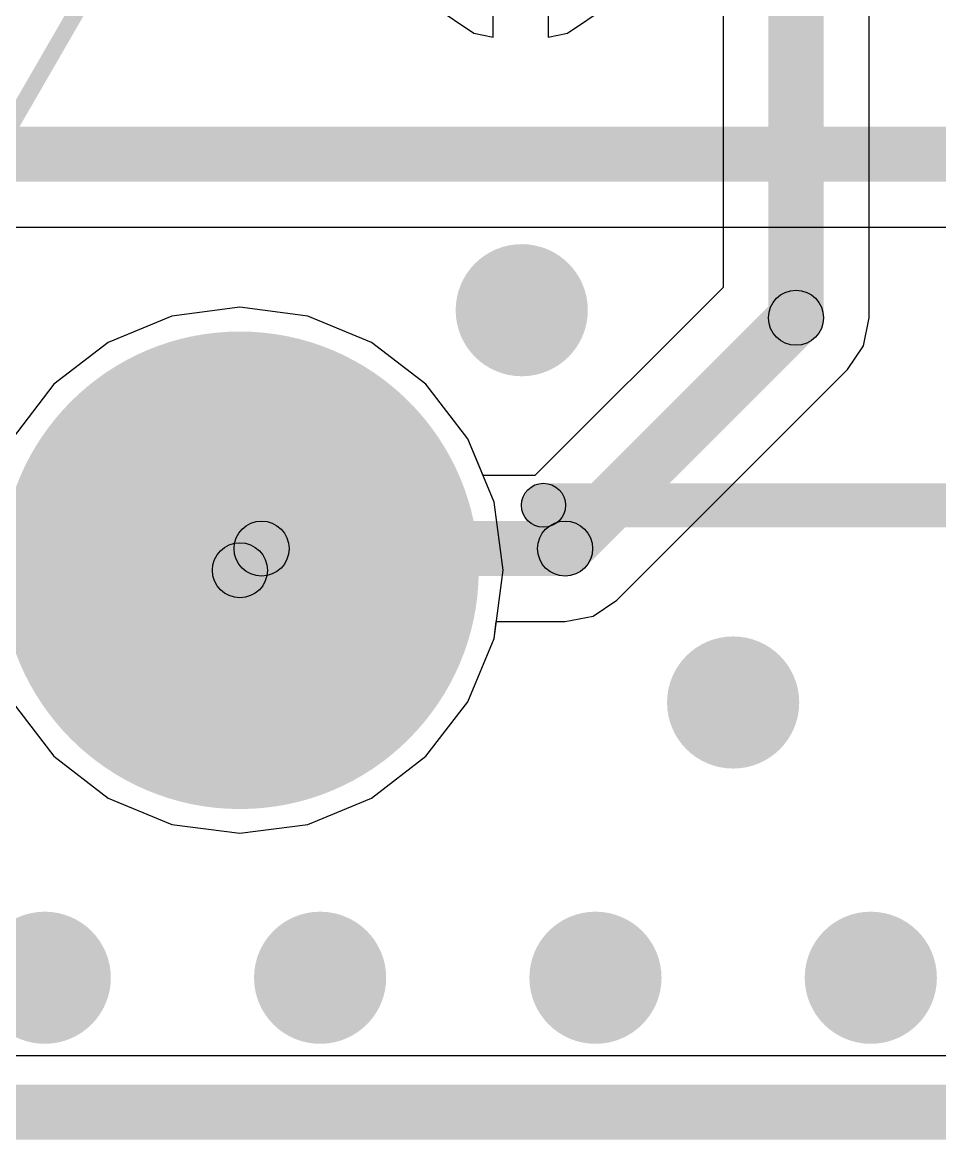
# Model space of a CAD drawing. Header units: millimetres. Extents: x -12 to 5350, y -10 to 5375.
# Drawn here: x -3.5 to 0.73, y -9.63 to -4.47 of the extents above; entities that cross this region are included whole.
import ezdxf

# ---------------------------------------------------------------- set-up
doc = ezdxf.new("R2010")
doc.units = ezdxf.units.MM
for name, color, linetype in [('BottomLayer', 5, 'Continuous'), ('BottomSolder', 6, 'Continuous'), ('KeepOutLayer', 6, 'Continuous'), ('MultiLayer', 9, 'Continuous'), ('PadHoleLayer', 156, 'Continuous'), ('TopLayer', 1, 'Continuous'), ('TopOverlay', 2, 'Continuous'), ('TopSolder', 216, 'Continuous'), ('ViaHoleLayer', 16, 'Continuous')]:
    doc.layers.add(name, color=color, linetype=linetype)

# ---------------------------------------------------------------- blocks, each defined once
blk = doc.blocks.new('DUPPA_TOP_300X76_B_113')
at = {"layer": 'BottomSolder'}
for points in [[(0.1524, -1.6891), (0.1524, -1.6637), (7.4676, -1.6637), (7.4676, -1.6891)], [(0.2032, -1.7145), (0.2032, -1.6891), (7.4168, -1.6891), (7.4168, -1.7145)], [(0.254, -1.7399), (0.254, -1.7145), (7.366, -1.7145), (7.366, -1.7399)]]:
    blk.add_hatch(color=6, dxfattribs=at).paths.add_polyline_path(points)
blk = doc.blocks.new('R_____E_______115')
at = {"layer": 'BottomLayer'}
h = blk.add_hatch(color=5, dxfattribs=at)
edge = h.paths.add_edge_path()
edge.add_arc((2.5, 7), 1, 0, 360)
at = {"layer": 'BottomSolder'}
h = blk.add_hatch(color=6, dxfattribs=at)
edge = h.paths.add_edge_path()
edge.add_arc((2.5, 7), 1.1016, 0, 360)
at = {"layer": 'MultiLayer'}
h = blk.add_hatch(color=9, dxfattribs=at)
edge = h.paths.add_edge_path()
edge.add_arc((2.5, 7), 1, 0, 360)
at = {"layer": 'PadHoleLayer'}
h = blk.add_hatch(color=156, dxfattribs=at)
edge = h.paths.add_edge_path()
edge.add_arc((2.5, 7), 0.675, 0, 360)
at = {"layer": 'TopLayer'}
h = blk.add_hatch(color=1, dxfattribs=at)
edge = h.paths.add_edge_path()
edge.add_arc((2.5, 7), 1, 0, 360)
at = {"layer": 'TopOverlay'}
blk.add_hatch(color=2, dxfattribs=at).paths.add_polyline_path([(1.1, 6.8016), (1.1, 6.5984), (-1.1, 6.5984), (-1.1, 6.8016)])
h = blk.add_hatch(color=2, dxfattribs=at)
edge = h.paths.add_edge_path()
edge.add_arc((1.1, 6.7), 0.1016, 0, 360)
at = {"layer": 'TopSolder'}
h = blk.add_hatch(color=216, dxfattribs=at)
edge = h.paths.add_edge_path()
edge.add_arc((2.5, 7), 1.1016, 0, 360)
at = {"layer": 'TopOverlay'}
blk.add_circle((1.1, 6.7), 0.1016, dxfattribs=at)

msp = doc.modelspace()

# ---------------------------------------------------------------- hatches: boundary and pattern name
at = {"layer": 'BottomLayer'}
for points in [[(0.192, -5.835), (-0.062, -5.835), (-0.062, -3.35), (0.192, -3.35)], [(-0.9102, -6.9898), (-1.0898, -6.8102), (-0.0248, -5.7452), (0.1548, -5.9248)], [(-2.4, -7.027), (-2.4, -6.773), (-1, -6.773), (-1, -7.027)], [(-2.4102, -7.0898), (-2.5898, -6.9102), (-2.4898, -6.8102), (-2.3102, -6.9898)]]:
    msp.add_hatch(color=5, dxfattribs=at).paths.add_polyline_path(points)
h = msp.add_hatch(color=5, dxfattribs=at)
edge = h.paths.add_edge_path()
edge.add_arc((-1.2, -5.8), 0.3048, 0, 360)
h = msp.add_hatch(color=5, dxfattribs=at)
edge = h.paths.add_edge_path()
edge.add_arc((0.065, -5.835), 0.127, 0, 360)
h = msp.add_hatch(color=5, dxfattribs=at)
edge = h.paths.add_edge_path()
edge.add_arc((0.065, -5.835), 0.127, 0, 360)
h = msp.add_hatch(color=5, dxfattribs=at)
edge = h.paths.add_edge_path()
edge.add_arc((-2.4, -6.9), 0.127, 0, 360)
h = msp.add_hatch(color=5, dxfattribs=at)
edge = h.paths.add_edge_path()
edge.add_arc((-2.4, -6.9), 0.127, 0, 360)
h = msp.add_hatch(color=5, dxfattribs=at)
edge = h.paths.add_edge_path()
edge.add_arc((-1, -6.9), 0.127, 0, 360)
h = msp.add_hatch(color=5, dxfattribs=at)
edge = h.paths.add_edge_path()
edge.add_arc((-1, -6.9), 0.127, 0, 360)
h = msp.add_hatch(color=5, dxfattribs=at)
edge = h.paths.add_edge_path()
edge.add_arc((-2.5, -7), 0.127, 0, 360)
h = msp.add_hatch(color=5, dxfattribs=at)
edge = h.paths.add_edge_path()
edge.add_arc((-0.225, -7.61), 0.3048, 0, 360)
h = msp.add_hatch(color=5, dxfattribs=at)
edge = h.paths.add_edge_path()
edge.add_arc((-3.4, -8.88), 0.3048, 0, 360)
h = msp.add_hatch(color=5, dxfattribs=at)
edge = h.paths.add_edge_path()
edge.add_arc((-2.13, -8.88), 0.3048, 0, 360)
h = msp.add_hatch(color=5, dxfattribs=at)
edge = h.paths.add_edge_path()
edge.add_arc((-0.86, -8.88), 0.3048, 0, 360)
h = msp.add_hatch(color=5, dxfattribs=at)
edge = h.paths.add_edge_path()
edge.add_arc((0.41, -8.88), 0.3048, 0, 360)
at = {"layer": 'BottomSolder'}
h = msp.add_hatch(color=6, dxfattribs=at)
edge = h.paths.add_edge_path()
edge.add_arc((-1.2, -5.8), 0.0508, 0, 360)
h = msp.add_hatch(color=6, dxfattribs=at)
edge = h.paths.add_edge_path()
edge.add_arc((-0.225, -7.61), 0.0508, 0, 360)
h = msp.add_hatch(color=6, dxfattribs=at)
edge = h.paths.add_edge_path()
edge.add_arc((-3.4, -8.88), 0.0508, 0, 360)
h = msp.add_hatch(color=6, dxfattribs=at)
edge = h.paths.add_edge_path()
edge.add_arc((-2.13, -8.88), 0.0508, 0, 360)
h = msp.add_hatch(color=6, dxfattribs=at)
edge = h.paths.add_edge_path()
edge.add_arc((-0.86, -8.88), 0.0508, 0, 360)
h = msp.add_hatch(color=6, dxfattribs=at)
edge = h.paths.add_edge_path()
edge.add_arc((0.41, -8.88), 0.0508, 0, 360)
at = {"layer": 'KeepOutLayer'}
msp.add_hatch(color=6, dxfattribs=at).paths.add_polyline_path([(-11.5, -9.627), (-11.5, -9.373), (11.5, -9.373), (11.5, -9.627)])
at = {"layer": 'TopLayer'}
msp.add_hatch(color=1, dxfattribs=at).paths.add_polyline_path([(-10, -5.207), (-10, -4.953), (1.3, -4.953), (1.3, -5.207)])
h = msp.add_hatch(color=1, dxfattribs=at)
edge = h.paths.add_edge_path()
edge.add_arc((-1.2, -5.8), 0.3048, 0, 360)
h = msp.add_hatch(color=1, dxfattribs=at)
edge = h.paths.add_edge_path()
edge.add_arc((-0.225, -7.61), 0.3048, 0, 360)
h = msp.add_hatch(color=1, dxfattribs=at)
edge = h.paths.add_edge_path()
edge.add_arc((-3.4, -8.88), 0.3048, 0, 360)
h = msp.add_hatch(color=1, dxfattribs=at)
edge = h.paths.add_edge_path()
edge.add_arc((-2.13, -8.88), 0.3048, 0, 360)
h = msp.add_hatch(color=1, dxfattribs=at)
edge = h.paths.add_edge_path()
edge.add_arc((-0.86, -8.88), 0.3048, 0, 360)
h = msp.add_hatch(color=1, dxfattribs=at)
edge = h.paths.add_edge_path()
edge.add_arc((0.41, -8.88), 0.3048, 0, 360)
at = {"layer": 'TopSolder'}
h = msp.add_hatch(color=216, dxfattribs=at)
edge = h.paths.add_edge_path()
edge.add_arc((-1.2, -5.8), 0.0508, 0, 360)
h = msp.add_hatch(color=216, dxfattribs=at)
edge = h.paths.add_edge_path()
edge.add_arc((-0.225, -7.61), 0.0508, 0, 360)
h = msp.add_hatch(color=216, dxfattribs=at)
edge = h.paths.add_edge_path()
edge.add_arc((-3.4, -8.88), 0.0508, 0, 360)
h = msp.add_hatch(color=216, dxfattribs=at)
edge = h.paths.add_edge_path()
edge.add_arc((-2.13, -8.88), 0.0508, 0, 360)
h = msp.add_hatch(color=216, dxfattribs=at)
edge = h.paths.add_edge_path()
edge.add_arc((-0.86, -8.88), 0.0508, 0, 360)
h = msp.add_hatch(color=216, dxfattribs=at)
edge = h.paths.add_edge_path()
edge.add_arc((0.41, -8.88), 0.0508, 0, 360)
at = {"layer": 'ViaHoleLayer'}
h = msp.add_hatch(color=16, dxfattribs=at)
edge = h.paths.add_edge_path()
edge.add_arc((-1.2, -5.8), 0.1524, 0, 360)
h = msp.add_hatch(color=16, dxfattribs=at)
edge = h.paths.add_edge_path()
edge.add_arc((-0.225, -7.61), 0.1524, 0, 360)
h = msp.add_hatch(color=16, dxfattribs=at)
edge = h.paths.add_edge_path()
edge.add_arc((-3.4, -8.88), 0.1524, 0, 360)
h = msp.add_hatch(color=16, dxfattribs=at)
edge = h.paths.add_edge_path()
edge.add_arc((-2.13, -8.88), 0.1524, 0, 360)
h = msp.add_hatch(color=16, dxfattribs=at)
edge = h.paths.add_edge_path()
edge.add_arc((-0.86, -8.88), 0.1524, 0, 360)
h = msp.add_hatch(color=16, dxfattribs=at)
edge = h.paths.add_edge_path()
edge.add_arc((0.41, -8.88), 0.1524, 0, 360)

# ---------------------------------------------------------------- linework, layer by layer
at = {"layer": 'BottomLayer'}
for p, q in [((-1.332, -4.5396), (-1.332, -3.477)), ((-1.078, -3.477), (-1.078, -4.5396)), ((-0.2717, -4.3802), (-0.2717, -5.6955)), ((0.4017, -5.835), (0.4017, -4.3802)), ((-1.6044, -4.3994), (-1.4212, -4.5219)), ((-0.9888, -4.5219), (-0.8056, -4.3994)), ((-1.4212, -4.5219), (-1.332, -4.5396)), ((-1.078, -4.5396), (-0.9888, -4.5219)), ((-0.2717, -5.6955), (-1.1395, -6.5633)), ((-2.5, -5.7864), (-2.8141, -5.8278)), ((-2.1859, -5.8278), (-2.5, -5.7864)), ((-2.8141, -5.8278), (-3.1068, -5.949)), ((-1.8932, -5.949), (-2.1859, -5.8278)), ((0.376, -5.9638), (0.4017, -5.835)), ((-3.1068, -5.949), (-3.3581, -6.1419)), ((-1.6419, -6.1419), (-1.8932, -5.949)), ((0.3031, -6.0731), (0.376, -5.9638)), ((-0.7619, -7.1381), (0.3031, -6.0731)), ((-3.3581, -6.1419), (-3.551, -6.3932)), ((-1.449, -6.3932), (-1.6419, -6.1419)), ((-1.3785, -6.5633), (-1.449, -6.3932)), ((-1.1395, -6.5633), (-1.3785, -6.5633)), ((-0.8712, -7.211), (-0.7619, -7.1381)), ((-1, -7.2367), (-0.8712, -7.211)), ((-1.3278, -7.3141), (-1.3176, -7.2367)), ((-1.3176, -7.2367), (-1, -7.2367)), ((-1.449, -7.6068), (-1.3278, -7.3141)), ((-3.551, -7.6068), (-3.3581, -7.8581)), ((-1.6419, -7.8581), (-1.449, -7.6068)), ((-3.3581, -7.8581), (-3.1068, -8.051)), ((-1.8932, -8.051), (-1.6419, -7.8581)), ((-3.1068, -8.051), (-2.8141, -8.1722)), ((-2.1859, -8.1722), (-1.8932, -8.051)), ((-2.8141, -8.1722), (-2.5, -8.2136)), ((-2.5, -8.2136), (-2.1859, -8.1722)), ((11.241, -9.241), (-11.241, -9.241))]:
    msp.add_line(p, q, dxfattribs=at)
for centre in [(0.065, -5.835), (0.065, -5.835), (-2.4, -6.9), (-2.4, -6.9), (-1, -6.9), (-1, -6.9), (-2.5, -7)]:
    msp.add_circle(centre, 0.127, dxfattribs=at)
at = {"layer": 'TopLayer'}
for p, q in [((-8.5968, -5.4167), (0.9006, -5.4167)), ((-2.5, -5.7864), (-2.8141, -5.8278)), ((-2.1859, -5.8278), (-2.5, -5.7864)), ((-2.8141, -5.8278), (-3.1068, -5.949)), ((-1.8932, -5.949), (-2.1859, -5.8278)), ((-3.1068, -5.949), (-3.3581, -6.1419)), ((-1.6419, -6.1419), (-1.8932, -5.949)), ((-3.3581, -6.1419), (-3.551, -6.3932)), ((-1.449, -6.3932), (-1.6419, -6.1419)), ((-1.3278, -6.6859), (-1.449, -6.3932)), ((-1.2864, -7), (-1.3278, -6.6859)), ((-1.3278, -7.3141), (-1.2864, -7)), ((-1.449, -7.6068), (-1.3278, -7.3141)), ((-3.551, -7.6068), (-3.3581, -7.8581)), ((-1.6419, -7.8581), (-1.449, -7.6068)), ((-3.3581, -7.8581), (-3.1068, -8.051)), ((-1.8932, -8.051), (-1.6419, -7.8581)), ((-3.1068, -8.051), (-2.8141, -8.1722)), ((-2.1859, -8.1722), (-1.8932, -8.051)), ((-2.8141, -8.1722), (-2.5, -8.2136)), ((-2.5, -8.2136), (-2.1859, -8.1722)), ((11.241, -9.241), (-11.241, -9.241))]:
    msp.add_line(p, q, dxfattribs=at)

# ---------------------------------------------------------------- block references
for name, p, rotation in [('R_____E_______115', (0, 0), 180), ('DUPPA_TOP_300X76_B_113', (-7.4, -8.2), 59.99999999999999)]:
    msp.add_blockref(name, p, dxfattribs=dict(rotation=rotation))

doc.saveas('drawing.dxf')
